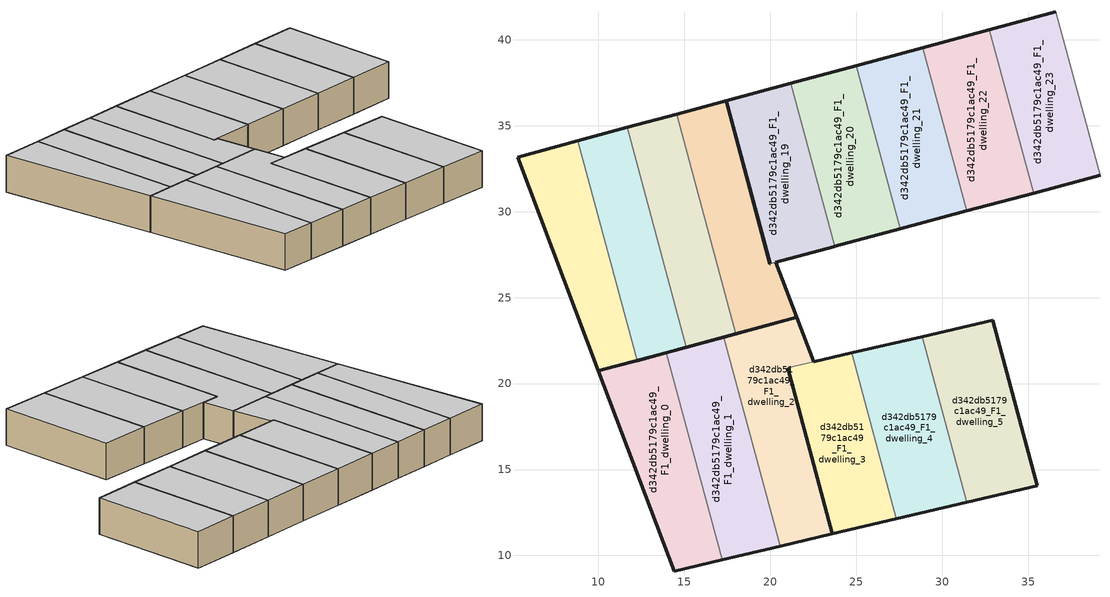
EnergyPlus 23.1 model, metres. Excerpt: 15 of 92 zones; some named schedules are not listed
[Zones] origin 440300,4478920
d342db5179c1ac49_F1_dwelling_0
 floor to d342db5179c1ac49_F0_dwelling_0 (EU_floor_Construction): 17.21,9.74 13.95,21.8 10,20.73 14.4,9.08 z3
 wall outside (EU_wall_Construction): 17.21,9.74 14.4,9.08 10,20.73 13.95,21.8 z3:6
 wall to d342db5179c1ac49_F1_dwelling_1 (EU_wall_Construction): 13.95,21.8 17.21,9.74 z3:6
 ceiling to d342db5179c1ac49_F2_dwelling_0 (EU_floor_Construction): 13.95,21.8 17.21,9.74 14.4,9.08 10,20.73 z6
d342db5179c1ac49_F1_dwelling_1
 floor to d342db5179c1ac49_F0_dwelling_1 (EU_floor_Construction): 20.57,10.53 17.29,22.7 13.95,21.8 17.21,9.74 z3
 wall outside (EU_wall_Construction): 20.57,10.53 17.21,9.74 / 13.95,21.8 17.29,22.7 z3:6
 wall to d342db5179c1ac49_F1_dwelling_2 (EU_wall_Construction): 17.29,22.7 20.57,10.53 z3:6
 ceiling to d342db5179c1ac49_F2_dwelling_1 (EU_floor_Construction): 17.29,22.7 20.57,10.53 17.21,9.74 13.95,21.8 z6
d342db5179c1ac49_F1_dwelling_15
 floor to d342db5179c1ac49_F0_dwelling_15 (EU_floor_Construction): 12.25,21.34 8.8,34.13 5.29,33.18 10,20.73 z3
 wall outside (EU_wall_Construction): 12.25,21.34 10,20.73 5.29,33.18 8.8,34.13 z3:6
 wall to d342db5179c1ac49_F1_dwelling_16 (EU_wall_Construction): 8.8,34.13 12.25,21.34 z3:6
 ceiling to d342db5179c1ac49_F2_dwelling_15 (EU_floor_Construction): 8.8,34.13 12.25,21.34 10,20.73 5.29,33.18 z6
d342db5179c1ac49_F1_dwelling_16
 floor to d342db5179c1ac49_F0_dwelling_16 (EU_floor_Construction): 15.13,22.12 11.67,34.91 8.8,34.13 12.25,21.34 z3
 wall outside (EU_wall_Construction): 8.8,34.13 11.67,34.91 / 15.13,22.12 12.25,21.34 z3:6
 wall to d342db5179c1ac49_F1_dwelling_17 (EU_wall_Construction): 11.67,34.91 15.13,22.12 z3:6
 ceiling to d342db5179c1ac49_F2_dwelling_16 (EU_floor_Construction): 11.67,34.91 15.13,22.12 12.25,21.34 8.8,34.13 z6
d342db5179c1ac49_F1_dwelling_17
 floor to d342db5179c1ac49_F0_dwelling_17 (EU_floor_Construction): 18,22.89 14.55,35.68 11.67,34.91 15.13,22.12 z3
 wall outside (EU_wall_Construction): 11.67,34.91 14.55,35.68 / 18,22.89 15.13,22.12 z3:6
 wall to d342db5179c1ac49_F1_dwelling_18 (EU_wall_Construction): 14.55,35.68 18,22.89 z3:6
 ceiling to d342db5179c1ac49_F2_dwelling_17 (EU_floor_Construction): 14.55,35.68 18,22.89 15.13,22.12 11.67,34.91 z6
d342db5179c1ac49_F1_dwelling_18
 floor to d342db5179c1ac49_F0_dwelling_18 (EU_floor_Construction): 21.55,23.85 20.32,27.07 19.99,26.98 17.43,36.46 14.55,35.68 18,22.89 z3
 wall outside (EU_wall_Construction): 14.55,35.68 17.43,36.46 19.99,26.98 / 20.32,27.07 21.55,23.85 18,22.89 z3:6
 wall to d342db5179c1ac49_F1_dwelling_19 (EU_wall_Construction): 19.99,26.98 20.32,27.07 z3:6
 ceiling to d342db5179c1ac49_F2_dwelling_18 (EU_floor_Construction): 17.43,36.46 19.99,26.98 20.32,27.07 21.55,23.85 18,22.89 14.55,35.68 z6
d342db5179c1ac49_F1_dwelling_19
 floor to d342db5179c1ac49_F0_dwelling_19 (EU_floor_Construction): 23.7,27.97 23.74,27.99 21.18,37.47 17.43,36.46 19.99,26.99 z3
 wall outside (EU_wall_Construction): 23.74,27.99 23.7,27.97 20.33,27.07 / 19.99,26.99 17.43,36.46 21.18,37.47 z3:6; 20.32,27.07,6 20.33,27.07,3 20.32,27.07,3; 19.99,26.99,6 19.99,26.98,3 19.99,26.99,3
 wall to d342db5179c1ac49_F1_dwelling_20 (EU_wall_Construction): 21.18,37.47 23.74,27.99 z3:6
 ceiling to d342db5179c1ac49_F2_dwelling_19 (EU_floor_Construction): 21.18,37.47 23.74,27.99 23.7,27.97 19.99,26.99 17.43,36.46 z6
d342db5179c1ac49_F1_dwelling_2
 floor to d342db5179c1ac49_F0_dwelling_2 (EU_floor_Construction): 23.62,11.25 21.01,20.91 22.53,21.27 21.55,23.85 17.29,22.7 20.57,10.53 z3
 wall outside (EU_wall_Construction): 21.01,20.91 23.62,11.25 20.57,10.53 / 17.29,22.7 21.55,23.85 22.53,21.27 z3:6
 wall to d342db5179c1ac49_F1_dwelling_3 (EU_wall_Construction): 22.53,21.27 21.01,20.91 z3:6
 ceiling to d342db5179c1ac49_F2_dwelling_2 (EU_floor_Construction): 21.55,23.85 22.53,21.27 21.01,20.91 23.62,11.25 20.57,10.53 17.29,22.7 z6
d342db5179c1ac49_F1_dwelling_20
 floor to d342db5179c1ac49_F0_dwelling_20 (EU_floor_Construction): 27.57,29.01 25.01,38.51 21.18,37.47 23.74,27.99 z3
 wall outside (EU_wall_Construction): 27.57,29.01 23.74,27.99 / 21.18,37.47 25.01,38.51 z3:6
 wall to d342db5179c1ac49_F1_dwelling_21 (EU_wall_Construction): 25.01,38.51 27.57,29.01 z3:6
 ceiling to d342db5179c1ac49_F2_dwelling_20 (EU_floor_Construction): 25.01,38.51 27.57,29.01 23.74,27.99 21.18,37.47 z6
d342db5179c1ac49_F1_dwelling_21
 floor to d342db5179c1ac49_F0_dwelling_21 (EU_floor_Construction): 31.45,30.05 28.88,39.55 25.01,38.51 27.57,29.01 z3
 wall outside (EU_wall_Construction): 25.01,38.51 28.88,39.55 / 31.45,30.05 27.57,29.01 z3:6
 wall to d342db5179c1ac49_F1_dwelling_22 (EU_wall_Construction): 28.88,39.55 31.45,30.05 z3:6
 ceiling to d342db5179c1ac49_F2_dwelling_21 (EU_floor_Construction): 28.88,39.55 31.45,30.05 27.57,29.01 25.01,38.51 z6
d342db5179c1ac49_F1_dwelling_22
 floor to d342db5179c1ac49_F0_dwelling_22 (EU_floor_Construction): 35.32,31.08 32.75,40.6 28.88,39.55 31.45,30.05 z3
 wall outside (EU_wall_Construction): 28.88,39.55 32.75,40.6 / 35.32,31.08 31.45,30.05 z3:6
 wall to d342db5179c1ac49_F1_dwelling_23 (EU_wall_Construction): 32.75,40.6 35.32,31.08 z3:6
 ceiling to d342db5179c1ac49_F2_dwelling_22 (EU_floor_Construction): 32.75,40.6 35.32,31.08 31.45,30.05 28.88,39.55 z6
d342db5179c1ac49_F1_dwelling_23
 floor to d342db5179c1ac49_F0_dwelling_23 (EU_floor_Construction): 39.19,32.12 36.62,41.64 32.75,40.6 35.32,31.08 z3
 wall outside (EU_wall_Construction): 32.75,40.6 36.62,41.64 / 39.19,32.12 35.32,31.08 z3:6
 wall to d342db5179c1ac49_F1_dwelling_24 (EU_wall_Construction): 36.62,41.64 39.19,32.12 z3:6
 ceiling to d342db5179c1ac49_F2_dwelling_23 (EU_floor_Construction): 36.62,41.64 39.19,32.12 35.32,31.08 32.75,40.6 z6
d342db5179c1ac49_F1_dwelling_3
 floor to d342db5179c1ac49_F0_dwelling_3 (EU_floor_Construction): 27.34,12.12 24.73,21.78 21.01,20.91 23.62,11.25 z3
 wall outside (EU_wall_Construction): 22.53,21.27 24.73,21.78 / 27.34,12.12 23.62,11.25 21.01,20.91 z3:6
 wall to d342db5179c1ac49_F1_dwelling_4 (EU_wall_Construction): 24.73,21.78 27.34,12.12 z3:6
 ceiling to d342db5179c1ac49_F2_dwelling_3 (EU_floor_Construction): 24.73,21.78 27.34,12.12 23.62,11.25 21.01,20.91 z6
d342db5179c1ac49_F1_dwelling_4
 floor to d342db5179c1ac49_F0_dwelling_4 (EU_floor_Construction): 31.44,13.09 28.84,22.74 24.73,21.78 27.34,12.12 z3
 wall outside (EU_wall_Construction): 24.73,21.78 28.84,22.74 / 31.44,13.09 27.34,12.12 z3:6
 wall to d342db5179c1ac49_F1_dwelling_5 (EU_wall_Construction): 28.84,22.74 31.44,13.09 z3:6
 ceiling to d342db5179c1ac49_F2_dwelling_4 (EU_floor_Construction): 28.84,22.74 31.44,13.09 27.34,12.12 24.73,21.78 z6
d342db5179c1ac49_F1_dwelling_5
 floor to d342db5179c1ac49_F0_dwelling_5 (EU_floor_Construction): 35.55,14.06 32.95,23.69 28.84,22.74 31.44,13.09 z3
 wall outside (EU_wall_Construction): 28.84,22.74 32.95,23.69 35.55,14.06 31.44,13.09 z3:6
 ceiling to d342db5179c1ac49_F2_dwelling_5 (EU_floor_Construction): 32.95,23.69 35.55,14.06 31.44,13.09 28.84,22.74 z6
[Building]
EU S2 Campaign: North Axis=0; Terrain=City; Solar Distribution=FullExterior
[Site:Location]
Madrid: Latitude=40.5; Longitude=-3.5; Time Zone=1; Elevation=609
[SizingPeriod:WeatherFileDays]
AnnualSizingPeriod: Begin Month=1; Begin Day of Month=1; End Month=12; End Day of Month=31; Day of Week for Start Day=Monday; Use Weather File Daylight Saving Period=No; Use Weather File Rain and Snow Indicators=No
[MATERIAL]
EU_InternalMass_Material: Roughness=MediumRough; Thickness=0.1; Conductivity=1; Density=1800; Specific Heat=900; Thermal Absorptance=0.9; Solar Absorptance=0.7; Visible Absorptance=0.7
[MATERIAL:NOMASS] Roughness=MediumRough; Thermal Absorptance=0.9; Solar Absorptance=0.7; Visible Absorptance=0.7
Name | Thermal Resistance
EU_wall_NoMass | 1.60022
EU_floor_NoMass | 0.470652
[CONSTRUCTION]
EU_wall_Construction: EU_wall_NoMass
EU_floor_Construction: EU_floor_NoMass
EU_InternalMass_Construction: EU_InternalMass_Material
[ZONE] Type=1; Multiplier=1; Ceiling Height=autocalculate; Floor Area=autocalculate; Part of Total Floor Area=Yes
Name | Volume
d342db5179c1ac49_F1_dwelling_0 | 130.05
d342db5179c1ac49_F1_dwelling_1 | 130.138
d342db5179c1ac49_F1_dwelling_15 | 118.448
d342db5179c1ac49_F1_dwelling_16; d342db5179c1ac49_F1_dwelling_17 | 118.41
d342db5179c1ac49_F1_dwelling_18 | 123.766
d342db5179c1ac49_F1_dwelling_19 | 114.542
d342db5179c1ac49_F1_dwelling_2 | 130.365
d342db5179c1ac49_F1_dwelling_20 | 116.943
d342db5179c1ac49_F1_dwelling_21 | 118.444
d342db5179c1ac49_F1_dwelling_22 | 118.418
d342db5179c1ac49_F1_dwelling_23 | 118.426
d342db5179c1ac49_F1_dwelling_3 | 114.705
d342db5179c1ac49_F1_dwelling_4 | 126.318
d342db5179c1ac49_F1_dwelling_5 | 126.322
[INTERNALMASS] Construction=EU_InternalMass_Construction
Name | Zone or ZoneList | Surface Area
d342db5179c1ac49_F1_dwelling_0_EU_InternalMass | d342db5179c1ac49_F1_dwelling_0 | 43.3554
d342db5179c1ac49_F1_dwelling_1_EU_InternalMass | d342db5179c1ac49_F1_dwelling_1 | 43.3796
d342db5179c1ac49_F1_dwelling_2_EU_InternalMass | d342db5179c1ac49_F1_dwelling_2 | 43.4492
d342db5179c1ac49_F1_dwelling_3_EU_InternalMass | d342db5179c1ac49_F1_dwelling_3 | 38.2452
d342db5179c1ac49_F1_dwelling_4_EU_InternalMass | d342db5179c1ac49_F1_dwelling_4 | 42.1058
d342db5179c1ac49_F1_dwelling_5_EU_InternalMass | d342db5179c1ac49_F1_dwelling_5 | 42.1076
d342db5179c1ac49_F1_dwelling_15_EU_InternalMass | d342db5179c1ac49_F1_dwelling_15 | 39.4824
d342db5179c1ac49_F1_dwelling_16_EU_InternalMass | d342db5179c1ac49_F1_dwelling_16 | 39.4699
d342db5179c1ac49_F1_dwelling_17_EU_InternalMass | d342db5179c1ac49_F1_dwelling_17 | 39.4699
d342db5179c1ac49_F1_dwelling_18_EU_InternalMass | d342db5179c1ac49_F1_dwelling_18 | 41.2555
d342db5179c1ac49_F1_dwelling_19_EU_InternalMass | d342db5179c1ac49_F1_dwelling_19 | 38.1941
d342db5179c1ac49_F1_dwelling_20_EU_InternalMass | d342db5179c1ac49_F1_dwelling_20 | 38.9788
d342db5179c1ac49_F1_dwelling_21_EU_InternalMass | d342db5179c1ac49_F1_dwelling_21 | 39.4813
d342db5179c1ac49_F1_dwelling_22_EU_InternalMass | d342db5179c1ac49_F1_dwelling_22 | 39.4727
d342db5179c1ac49_F1_dwelling_23_EU_InternalMass | d342db5179c1ac49_F1_dwelling_23 | 39.4753
[OTHEREQUIPMENT] Fuel Type=Electricity; Design Level Calculation Method=Watts/Area; Power per Zone Floor Area=1; Fraction Latent=0; Fraction Radiant=0; Fraction Lost=0; Carbon Dioxide Generation Rate=0; EndUse Subcategory=EU_Step8_InternalGains
Name | Zone or ZoneList or Space or SpaceList | Schedule
EU_Step8_InternalGain_d342db5179c1ac49_F1_dwelling_0_f000 | d342db5179c1ac49_F1_dwelling_0 | EU_Step8_GainSchedule_d342db5179c1ac49_F1_dwelling_0_f000
EU_Step8_InternalGain_d342db5179c1ac49_F1_dwelling_1_f000 | d342db5179c1ac49_F1_dwelling_1 | EU_Step8_GainSchedule_d342db5179c1ac49_F1_dwelling_1_f000
EU_Step8_InternalGain_d342db5179c1ac49_F1_dwelling_2_f000 | d342db5179c1ac49_F1_dwelling_2 | EU_Step8_GainSchedule_d342db5179c1ac49_F1_dwelling_2_f000
EU_Step8_InternalGain_d342db5179c1ac49_F1_dwelling_3_f000 | d342db5179c1ac49_F1_dwelling_3 | EU_Step8_GainSchedule_d342db5179c1ac49_F1_dwelling_3_f000
EU_Step8_InternalGain_d342db5179c1ac49_F1_dwelling_4_f000 | d342db5179c1ac49_F1_dwelling_4 | EU_Step8_GainSchedule_d342db5179c1ac49_F1_dwelling_4_f000
EU_Step8_InternalGain_d342db5179c1ac49_F1_dwelling_5_f000 | d342db5179c1ac49_F1_dwelling_5 | EU_Step8_GainSchedule_d342db5179c1ac49_F1_dwelling_5_f000
EU_Step8_InternalGain_d342db5179c1ac49_F1_dwelling_15_f000 | d342db5179c1ac49_F1_dwelling_15 | EU_Step8_GainSchedule_d342db5179c1ac49_F1_dwelling_15_f000
EU_Step8_InternalGain_d342db5179c1ac49_F1_dwelling_16_f000 | d342db5179c1ac49_F1_dwelling_16 | EU_Step8_GainSchedule_d342db5179c1ac49_F1_dwelling_16_f000
EU_Step8_InternalGain_d342db5179c1ac49_F1_dwelling_17_f000 | d342db5179c1ac49_F1_dwelling_17 | EU_Step8_GainSchedule_d342db5179c1ac49_F1_dwelling_17_f000
EU_Step8_InternalGain_d342db5179c1ac49_F1_dwelling_18_f000 | d342db5179c1ac49_F1_dwelling_18 | EU_Step8_GainSchedule_d342db5179c1ac49_F1_dwelling_18_f000
EU_Step8_InternalGain_d342db5179c1ac49_F1_dwelling_19_f000 | d342db5179c1ac49_F1_dwelling_19 | EU_Step8_GainSchedule_d342db5179c1ac49_F1_dwelling_19_f000
EU_Step8_InternalGain_d342db5179c1ac49_F1_dwelling_20_f000 | d342db5179c1ac49_F1_dwelling_20 | EU_Step8_GainSchedule_d342db5179c1ac49_F1_dwelling_20_f000
EU_Step8_InternalGain_d342db5179c1ac49_F1_dwelling_21_f000 | d342db5179c1ac49_F1_dwelling_21 | EU_Step8_GainSchedule_d342db5179c1ac49_F1_dwelling_21_f000
EU_Step8_InternalGain_d342db5179c1ac49_F1_dwelling_22_f000 | d342db5179c1ac49_F1_dwelling_22 | EU_Step8_GainSchedule_d342db5179c1ac49_F1_dwelling_22_f000
EU_Step8_InternalGain_d342db5179c1ac49_F1_dwelling_23_f000 | d342db5179c1ac49_F1_dwelling_23 | EU_Step8_GainSchedule_d342db5179c1ac49_F1_dwelling_23_f000
[ZONEVENTILATION:DESIGNFLOWRATE] Schedule=EU_AlwaysOn; Design Flow Rate Calculation Method=AirChanges/Hour; Air Changes per Hour=0.480704; Ventilation Type=Natural; Fan Pressure Rise=0; Fan Total Efficiency=1; Constant Term Coefficient=1; Temperature Term Coefficient=0; Velocity Term Coefficient=0; Velocity Squared Term Coefficient=0; Minimum Indoor Temperature=-100; Maximum Indoor Temperature=100; Delta Temperature=-100; Minimum Outdoor Temperature=-100; Maximum Outdoor Temperature=100; Maximum Wind Speed=40
Name | Zone or ZoneList or Space or SpaceList
EU_ConstantAir_d342db5179c1ac49_F1_dwelling_0 | d342db5179c1ac49_F1_dwelling_0
EU_ConstantAir_d342db5179c1ac49_F1_dwelling_1 | d342db5179c1ac49_F1_dwelling_1
EU_ConstantAir_d342db5179c1ac49_F1_dwelling_2 | d342db5179c1ac49_F1_dwelling_2
EU_ConstantAir_d342db5179c1ac49_F1_dwelling_3 | d342db5179c1ac49_F1_dwelling_3
EU_ConstantAir_d342db5179c1ac49_F1_dwelling_4 | d342db5179c1ac49_F1_dwelling_4
EU_ConstantAir_d342db5179c1ac49_F1_dwelling_5 | d342db5179c1ac49_F1_dwelling_5
EU_ConstantAir_d342db5179c1ac49_F1_dwelling_15 | d342db5179c1ac49_F1_dwelling_15
EU_ConstantAir_d342db5179c1ac49_F1_dwelling_16 | d342db5179c1ac49_F1_dwelling_16
EU_ConstantAir_d342db5179c1ac49_F1_dwelling_17 | d342db5179c1ac49_F1_dwelling_17
EU_ConstantAir_d342db5179c1ac49_F1_dwelling_18 | d342db5179c1ac49_F1_dwelling_18
EU_ConstantAir_d342db5179c1ac49_F1_dwelling_19 | d342db5179c1ac49_F1_dwelling_19
EU_ConstantAir_d342db5179c1ac49_F1_dwelling_20 | d342db5179c1ac49_F1_dwelling_20
EU_ConstantAir_d342db5179c1ac49_F1_dwelling_21 | d342db5179c1ac49_F1_dwelling_21
EU_ConstantAir_d342db5179c1ac49_F1_dwelling_22 | d342db5179c1ac49_F1_dwelling_22
EU_ConstantAir_d342db5179c1ac49_F1_dwelling_23 | d342db5179c1ac49_F1_dwelling_23
[HVACTEMPLATE:ZONE:IDEALLOADSAIRSYSTEM] System Availability Schedule=EU_AlwaysOn; Maximum Heating Supply Air Temperature=50; Minimum Cooling Supply Air Temperature=13; Maximum Heating Supply Air Humidity Ratio=0.0156; Minimum Cooling Supply Air Humidity Ratio=0.0077; Heating Limit=NoLimit; Cooling Limit=NoLimit; Heating Availability Schedule=EU_AlwaysOn; Cooling Availability Schedule=EU_CoolingOff; Dehumidification Control Type=ConstantSensibleHeatRatio; Cooling Sensible Heat Ratio=0.7; Dehumidification Setpoint=60; Humidification Control Type=None; Humidification Setpoint=30; Outdoor Air Method=None; Outdoor Air Flow Rate per Person=0.00944; Outdoor Air Flow Rate per Zone Floor Area=0; Outdoor Air Flow Rate per Zone=0; Demand Controlled Ventilation Type=None; Outdoor Air Economizer Type=NoEconomizer; Heat Recovery Type=None; Sensible Heat Recovery Effectiveness=0.7; Latent Heat Recovery Effectiveness=0.65
Name | Template Thermostat
d342db5179c1ac49_F1_dwelling_0 | EU_HeatOnly_d342db5179c1ac49_F1_dwelling_0
d342db5179c1ac49_F1_dwelling_1 | EU_HeatOnly_d342db5179c1ac49_F1_dwelling_1
d342db5179c1ac49_F1_dwelling_2 | EU_HeatOnly_d342db5179c1ac49_F1_dwelling_2
d342db5179c1ac49_F1_dwelling_3 | EU_HeatOnly_d342db5179c1ac49_F1_dwelling_3
d342db5179c1ac49_F1_dwelling_4 | EU_HeatOnly_d342db5179c1ac49_F1_dwelling_4
d342db5179c1ac49_F1_dwelling_5 | EU_HeatOnly_d342db5179c1ac49_F1_dwelling_5
d342db5179c1ac49_F1_dwelling_15 | EU_HeatOnly_d342db5179c1ac49_F1_dwelling_15
d342db5179c1ac49_F1_dwelling_16 | EU_HeatOnly_d342db5179c1ac49_F1_dwelling_16
d342db5179c1ac49_F1_dwelling_17 | EU_HeatOnly_d342db5179c1ac49_F1_dwelling_17
d342db5179c1ac49_F1_dwelling_18 | EU_HeatOnly_d342db5179c1ac49_F1_dwelling_18
d342db5179c1ac49_F1_dwelling_19 | EU_HeatOnly_d342db5179c1ac49_F1_dwelling_19
d342db5179c1ac49_F1_dwelling_20 | EU_HeatOnly_d342db5179c1ac49_F1_dwelling_20
d342db5179c1ac49_F1_dwelling_21 | EU_HeatOnly_d342db5179c1ac49_F1_dwelling_21
d342db5179c1ac49_F1_dwelling_22 | EU_HeatOnly_d342db5179c1ac49_F1_dwelling_22
d342db5179c1ac49_F1_dwelling_23 | EU_HeatOnly_d342db5179c1ac49_F1_dwelling_23
[SIZING:ZONE] Zone Cooling Design Supply Air Temperature Input Method=SupplyAirTemperature; Zone Cooling Design Supply Air Temperature=13; Zone Heating Design Supply Air Temperature Input Method=SupplyAirTemperature; Zone Heating Design Supply Air Temperature=50; Zone Cooling Design Supply Air Humidity Ratio=0.008; Zone Heating Design Supply Air Humidity Ratio=0.008; Cooling Design Air Flow Method=DesignDay; Cooling Design Air Flow Rate=0; Cooling Minimum Air Flow per Zone Floor Area=0.000762; Cooling Minimum Air Flow=0; Cooling Minimum Air Flow Fraction=0.2; Heating Design Air Flow Method=DesignDay; Heating Design Air Flow Rate=0; Heating Maximum Air Flow per Zone Floor Area=0.002032; Heating Maximum Air Flow=0.141576; Heating Maximum Air Flow Fraction=0.3; Account for Dedicated Outdoor Air System=No; Dedicated Outdoor Air System Control Strategy=NeutralSupplyAir; Dedicated Outdoor Air Low Setpoint Temperature for Design=autosize; Dedicated Outdoor Air High Setpoint Temperature for Design=autosize; Zone Load Sizing Method=Sensible Load Only No Latent Load; Zone Latent Cooling Design Supply Air Humidity Ratio Input Method=HumidityRatioDifference; Zone Cooling Design Supply Air Humidity Ratio Difference=0.005; Zone Latent Heating Design Supply Air Humidity Ratio Input Method=HumidityRatioDifference; Zone Humidification Design Supply Air Humidity Ratio Difference=0.005
d342db5179c1ac49_F1_dwelling_0; d342db5179c1ac49_F1_dwelling_1; d342db5179c1ac49_F1_dwelling_2; d342db5179c1ac49_F1_dwelling_3; d342db5179c1ac49_F1_dwelling_4; d342db5179c1ac49_F1_dwelling_5; d342db5179c1ac49_F1_dwelling_15; d342db5179c1ac49_F1_dwelling_16; d342db5179c1ac49_F1_dwelling_17; d342db5179c1ac49_F1_dwelling_18; d342db5179c1ac49_F1_dwelling_19; d342db5179c1ac49_F1_dwelling_20; d342db5179c1ac49_F1_dwelling_21; d342db5179c1ac49_F1_dwelling_22; d342db5179c1ac49_F1_dwelling_23
[SCHEDULE:FILE] Column Number=1; Rows to Skip at Top=0; Number of Hours of Data=8760; Column Separator=Comma; Interpolate to Timestep=No; Minutes per Item=60; Adjust Schedule for Daylight Savings=Yes
Name | File
EU_Step8_GainSchedule_d342db5179c1ac49_F1_dwelling_0_f000 | ../../schedules/d342db5179c1ac49/d342db5179c1ac49_F1_dwelling_0_f000_gain.csv
EU_Step8_GainSchedule_d342db5179c1ac49_F1_dwelling_1_f000 | ../../schedules/d342db5179c1ac49/d342db5179c1ac49_F1_dwelling_1_f000_gain.csv
EU_Step8_GainSchedule_d342db5179c1ac49_F1_dwelling_2_f000 | ../../schedules/d342db5179c1ac49/d342db5179c1ac49_F1_dwelling_2_f000_gain.csv
EU_Step8_GainSchedule_d342db5179c1ac49_F1_dwelling_3_f000 | ../../schedules/d342db5179c1ac49/d342db5179c1ac49_F1_dwelling_3_f000_gain.csv
EU_Step8_GainSchedule_d342db5179c1ac49_F1_dwelling_4_f000 | ../../schedules/d342db5179c1ac49/d342db5179c1ac49_F1_dwelling_4_f000_gain.csv
EU_Step8_GainSchedule_d342db5179c1ac49_F1_dwelling_5_f000 | ../../schedules/d342db5179c1ac49/d342db5179c1ac49_F1_dwelling_5_f000_gain.csv
EU_Step8_GainSchedule_d342db5179c1ac49_F1_dwelling_15_f000 | ../../schedules/d342db5179c1ac49/d342db5179c1ac49_F1_dwelling_15_f000_gain.csv
